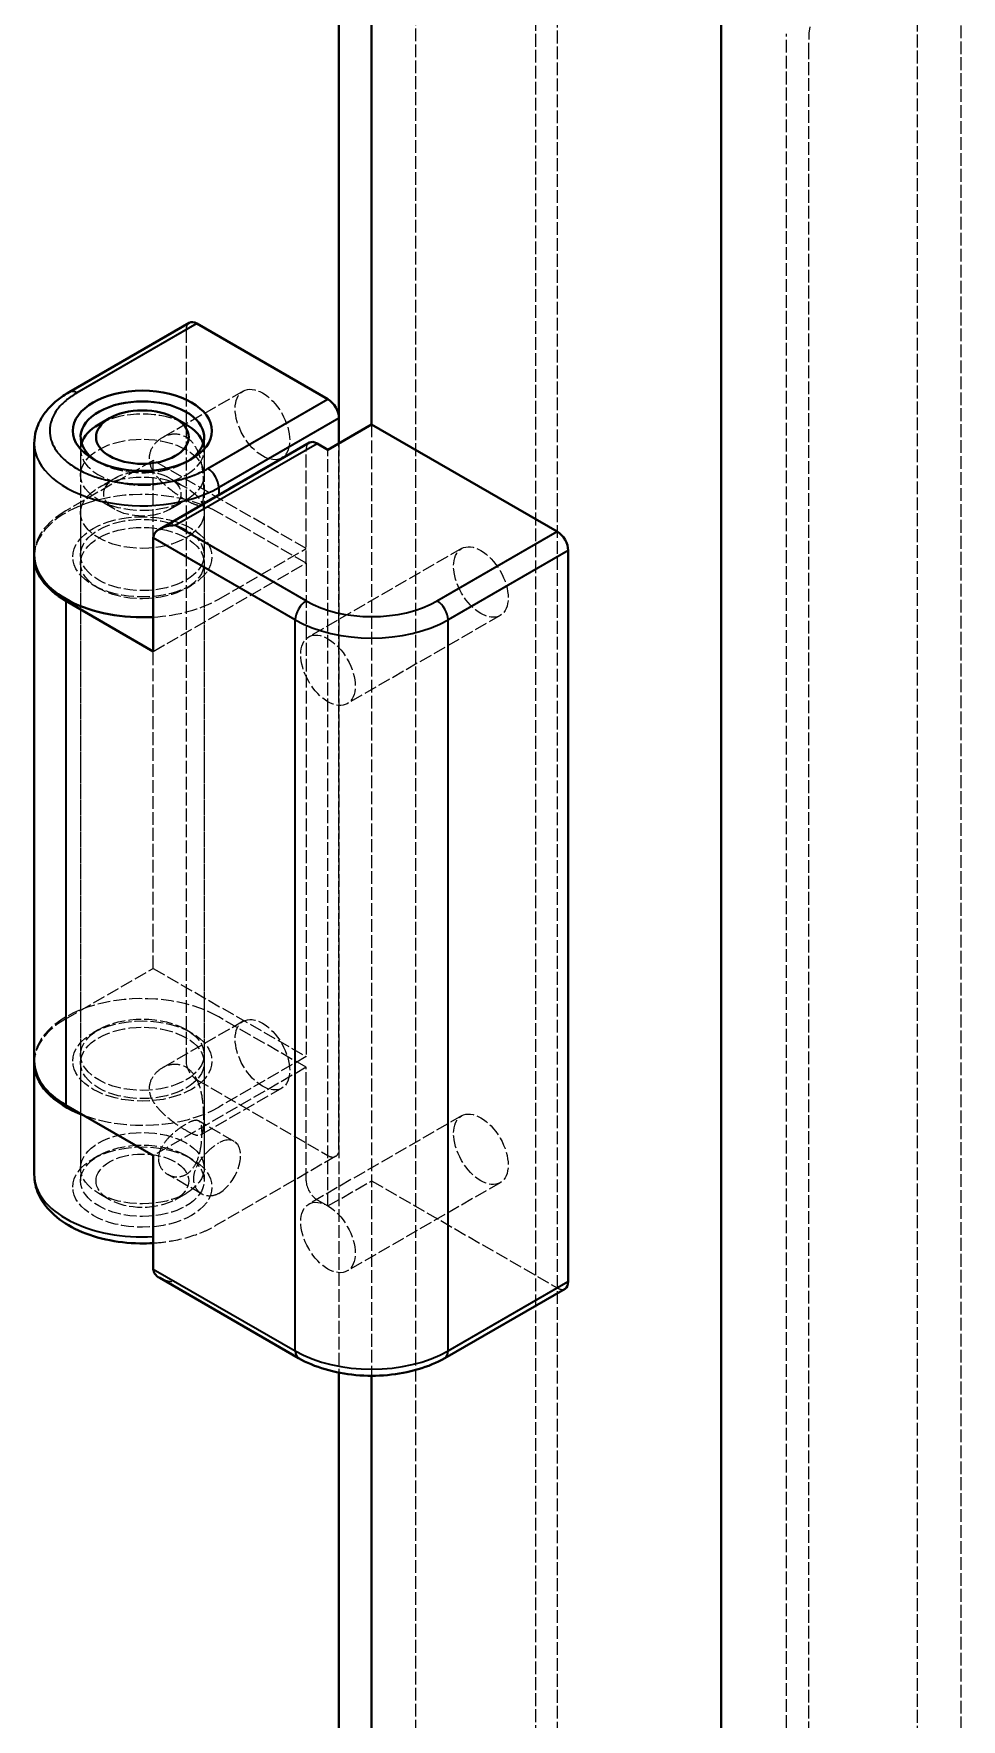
# Model space of a CAD drawing. Header units: millimetres. Extents: x 0 to 3567, y 0 to 2523.
# Drawn here: x 3177.9 to 3213.9, y 2183.4 to 2248.9 of the extents above; entities that cross this region are included whole.
import ezdxf

# ---------------------------------------------------------------- set-up
doc = ezdxf.new("R2010")
doc.units = ezdxf.units.MM
doc.header["$LTSCALE"] = 3
doc.linetypes.add('DASHED', pattern=[0.2067, 0.1654, -0.0413])
for name, color, linetype, lineweight, true_color in [('가려진 것(ISO)', 2, 'DASHED', 18, 0xffff00), ('가시적인 것(ISO)', 3, 'Continuous', 40, 0x00ff00), ('가시적인 좁은 것(ISO)', 3, 'Continuous', 35, 0x00ff00)]:
    doc.layers.add(name, color=color, linetype=linetype, lineweight=lineweight, true_color=true_color)

msp = doc.modelspace()

# ---------------------------------------------------------------- linework, layer by layer
at = {"layer": '가려진 것(ISO)'}
for p, q in [((3192.7236, 2262.152), (3192.7236, 1935.8799)), ((3197.3905, 2259.4575), (3197.3905, 1945.9228)), ((3198.239, 2258.9676), (3198.239, 1945.4329)), ((3212.2397, 1956.9455), (3212.2397, 2250.8843)), ((3213.9368, 1957.9253), (3213.9368, 2249.9045)), ((3207.1486, 1953.0264), (3207.1486, 2248.9247)), ((3207.9971, 2248.4348), (3207.9971, 1952.5365)), ((3183.8141, 2237.4121), (3183.8141, 2208.998)), ((3186.0339, 2235.0369), (3182.8893, 2233.2214)), ((3179.717, 2233.248), (3179.717, 2228.6674)), ((3184.517, 2233.248), (3184.517, 2228.6674)), ((3191.0265, 2233.7379), (3191.0265, 2196.7666)), ((3191.0265, 2233.7379), (3191.0265, 2204.344)), ((3179.717, 2232.7581), (3179.717, 2231.7783)), ((3184.517, 2232.7581), (3184.517, 2231.7783)), ((3188.481, 2228.349), (3188.481, 2232.7581)), ((3189.3295, 2203.3642), (3189.3295, 2232.7581)), ((3189.7538, 2233.003), (3189.7538, 2196.8881)), ((3189.7538, 2205.5687), (3189.7538, 2233.003)), ((3182.5413, 2232.3417), (3179.1471, 2230.3821)), ((3180.4199, 2232.2682), (3180.2078, 2232.3907)), ((3188.481, 2228.9124), (3182.5413, 2232.3417)), ((3182.5413, 2229.3288), (3182.5413, 2232.3417)), ((3183.8141, 2232.2682), (3184.0262, 2232.3907)), ((3187.5339, 2232.4388), (3184.3893, 2230.6233)), ((3181.0563, 2231.6558), (3180.4199, 2231.2884)), ((3183.1777, 2231.6558), (3183.8141, 2231.2884)), ((3181.0563, 2230.4311), (3180.4199, 2230.7985)), ((3183.1777, 2230.4311), (3183.8141, 2230.7985)), ((3179.717, 2230.3086), (3179.717, 2204.8339)), ((3184.517, 2230.3086), (3184.517, 2204.8339)), ((3188.481, 2228.349), (3185.0868, 2230.3086)), ((3185.0868, 2226.9528), (3188.481, 2228.9124)), ((3194.5192, 2228.9132), (3188.5795, 2225.4839)), ((3179.717, 2228.349), (3179.717, 2209.243)), ((3182.5413, 2224.9197), (3188.481, 2228.349)), ((3184.517, 2228.349), (3184.517, 2209.243)), ((3188.481, 2228.349), (3188.481, 2209.1695)), ((3180.4199, 2227.3692), (3180.2078, 2227.4917)), ((3183.8141, 2227.3692), (3184.0262, 2227.4917)), ((3196.0192, 2226.3151), (3190.0795, 2222.8858)), ((3182.5413, 2212.5988), (3182.5413, 2224.9197)), ((3179.1471, 2210.6392), (3182.5413, 2212.5988)), ((3182.5413, 2212.5988), (3188.481, 2209.1695)), ((3186.0339, 2210.542), (3182.8893, 2208.7265)), ((3188.481, 2208.7531), (3185.0868, 2210.7127)), ((3180.4199, 2210.2228), (3180.2078, 2210.1003)), ((3183.8141, 2210.2228), (3184.0262, 2210.1003)), ((3188.481, 2209.1695), (3185.0868, 2207.2099)), ((3179.717, 2208.9245), (3179.717, 2204.344)), ((3188.481, 2208.7531), (3182.5413, 2205.3238)), ((3184.517, 2208.9245), (3184.517, 2204.344)), ((3188.481, 2204.344), (3188.481, 2208.7531)), ((3184.2383, 2208.2632), (3189.3295, 2205.3238)), ((3187.5339, 2207.9439), (3184.3893, 2206.1284)), ((3185.6868, 2205.8731), (3184.3044, 2206.6713)), ((3194.5192, 2206.8678), (3188.5795, 2203.4385)), ((3180.4199, 2205.3238), (3180.2078, 2205.2013)), ((3183.8141, 2205.3238), (3184.0262, 2205.2013)), ((3189.6295, 2205.2941), (3184.9626, 2202.5996)), ((3184.4256, 2203.83), (3183.1044, 2204.5928)), ((3180.8442, 2203.6092), (3180.4199, 2203.8541)), ((3183.3898, 2203.6092), (3183.8141, 2203.8541)), ((3189.3295, 2203.3642), (3191.0265, 2204.344)), ((3196.0192, 2204.2697), (3190.0795, 2200.8404)), ((3191.0265, 2204.344), (3198.239, 2200.1799)), ((3188.9052, 2203.6092), (3189.3295, 2203.3642))]:
    msp.add_line(p, q, dxfattribs=at)
for centre, major_axis, start_param, end_param in [((3212.2397, 2250.8843), (3, 5.1962), 0.7853982, 2.3561945), ((3184.2383, 2237.1672), (-0.3, 0.5196), 0, 0.7853982), ((3182.117, 2232.7581), (2.4, 0), 0.7853982, 2.3561945), ((3182.117, 2232.7581), (2.4, 0), 2.9638821, 6.4608959), ((3188.9052, 2232.5131), (-0.3, 0.5196), 0, 0.7853982), ((3182.117, 2233.248), (-2.4, 0), 0.7247023, 2.4168903), ((3182.117, 2228.5939), (-4.2, 0), 3.9269908, 6.2680324), ((3182.117, 2228.6674), (-4.2, 0), 5.4977871, 6.2831853), ((3182.117, 2228.6674), (4.2, 0), 4.8135768, 5.4977871), ((3182.117, 2208.998), (-4.2, 0), 3.9269908, 6.2831853), ((3182.117, 2208.9245), (-4.2, 0), 5.4977871, 6.2680324), ((3184.2383, 2208.7531), (0.3, -0.5196), 3.9269908, 5.4977871), ((3182.117, 2208.9245), (-4.2, 0), 0.9927893, 2.3561945), ((3185.0868, 2204.8339), (0.6, 1.0392), 3.9269908, 7.0685835), ((3189.3295, 2205.8137), (0.3, -0.5196), 5.4977871, 7.0685835), ((3188.9052, 2204.0991), (0.3, -0.5196), 3.9269908, 5.4977871), ((3183.3898, 2200.9147), (0.8485, 0), 3.9269908, 4.712389), ((3198.239, 2200.6698), (0.3, -0.5196), 5.4977871, 6.2831853)]:
    msp.add_ellipse(centre, major_axis=major_axis, ratio=0.5773503, start_param=start_param, end_param=end_param, dxfattribs=at)
for centre, major_axis in [((3186.7839, 2233.7379), (-0.75, 1.299)), ((3182.117, 2231.7783), (-2.4, 0)), ((3182.117, 2230.3086), (-2.4, 0)), ((3182.117, 2231.0434), (-1.5, 0)), ((3182.117, 2228.5939), (-2.7, 0)), ((3182.117, 2228.6674), (-2.4, 0)), ((3182.117, 2228.349), (-2.4, 0)), ((3195.2692, 2227.6142), (-0.75, 1.299)), ((3189.3295, 2224.1849), (-0.75, 1.299)), ((3182.117, 2208.998), (-2.7, 0)), ((3182.117, 2209.243), (-2.4, 0)), ((3182.117, 2208.9245), (-2.4, 0)), ((3186.7839, 2209.243), (-0.75, 1.299)), ((3195.2692, 2205.5687), (-0.75, 1.299)), ((3182.117, 2204.8339), (-2.4, 0)), ((3182.117, 2204.344), (-2.4, 0)), ((3182.117, 2204.0991), (-2.7, 0)), ((3182.117, 2204.344), (-1.8, 0)), ((3189.3295, 2202.1395), (-0.75, 1.299))]:
    msp.add_ellipse(centre, major_axis=major_axis, ratio=0.5773503, dxfattribs=at)
for points, knots in [([(3183.8141, 2230.7985), (3183.6767, 2230.8778), (3183.5148, 2230.983), (3183.1893, 2231.2223), (3183.0262, 2231.3566), (3182.7514, 2231.6231), (3182.6196, 2231.7747), (3182.4335, 2232.0927), (3182.3811, 2232.2609), (3182.3811, 2232.4207), (3182.3811, 2232.5805), (3182.4335, 2232.7434), (3182.6196, 2233.0242), (3182.7514, 2233.1418), (3183.0262, 2233.3004), (3183.1893, 2233.3535), (3183.5148, 2233.3673), (3183.6767, 2233.3273), (3183.9514, 2233.1687), (3184.0772, 2233.0426), (3184.2725, 2232.7281), (3184.3428, 2232.5403), (3184.4362, 2232.169), (3184.4657, 2231.9584), (3184.4979, 2231.5515), (3184.5024, 2231.3557), (3184.5024, 2231.0361), (3184.4979, 2230.9009), (3184.4657, 2230.7088), (3184.4362, 2230.6504), (3184.3428, 2230.5965), (3184.2725, 2230.5969), (3184.0772, 2230.6583), (3183.9514, 2230.7192), (3183.8141, 2230.7985)], [1.1697274, 1.1697274, 1.1697274, 1.1697274, 1.266818, 1.266818, 1.3639085, 1.3639085, 1.4617725, 1.4617725, 1.5596365, 1.5596365, 1.5596365, 1.6575005, 1.6575005, 1.7553644, 1.7553644, 1.852455, 1.852455, 1.9495456, 1.9495456, 2.0466362, 2.0466362, 2.1437268, 2.1437268, 2.2415908, 2.2415908, 2.3394547, 2.3394547, 2.4373187, 2.4373187, 2.5351827, 2.5351827, 2.6322733, 2.6322733, 2.7293639, 2.7293639, 2.7293639, 2.7293639]), ([(3183.8141, 2206.3036), (3183.6767, 2206.3829), (3183.5148, 2206.4881), (3183.1893, 2206.7274), (3183.0262, 2206.8617), (3182.7514, 2207.1282), (3182.6196, 2207.2798), (3182.4335, 2207.5978), (3182.3811, 2207.766), (3182.3811, 2207.9258), (3182.3811, 2208.0856), (3182.4335, 2208.2485), (3182.6196, 2208.5293), (3182.7514, 2208.6469), (3183.0262, 2208.8055), (3183.1893, 2208.8586), (3183.5148, 2208.8724), (3183.6767, 2208.8324), (3183.9514, 2208.6738), (3184.0772, 2208.5477), (3184.2725, 2208.2332), (3184.3428, 2208.0454), (3184.4362, 2207.6741), (3184.4657, 2207.4635), (3184.4979, 2207.0566), (3184.5024, 2206.8608), (3184.5024, 2206.5412), (3184.4979, 2206.406), (3184.4657, 2206.2139), (3184.4362, 2206.1555), (3184.3428, 2206.1016), (3184.2725, 2206.102), (3184.0772, 2206.1634), (3183.9514, 2206.2243), (3183.8141, 2206.3036)], [1.1697274, 1.1697274, 1.1697274, 1.1697274, 1.266818, 1.266818, 1.3639085, 1.3639085, 1.4617725, 1.4617725, 1.5596365, 1.5596365, 1.5596365, 1.6575005, 1.6575005, 1.7553644, 1.7553644, 1.852455, 1.852455, 1.9495456, 1.9495456, 2.0466362, 2.0466362, 2.1437268, 2.1437268, 2.2415908, 2.2415908, 2.3394547, 2.3394547, 2.4373187, 2.4373187, 2.5351827, 2.5351827, 2.6322733, 2.6322733, 2.7293639, 2.7293639, 2.7293639, 2.7293639]), ([(3182.7382, 2205.2101), (3182.7382, 2205.3358), (3182.7737, 2205.473), (3182.9061, 2205.7376), (3183.002, 2205.8658), (3183.2067, 2206.0907), (3183.33, 2206.2033), (3183.5796, 2206.4008), (3183.7055, 2206.4859), (3183.9226, 2206.6112), (3184.0258, 2206.6584), (3184.1934, 2206.7018), (3184.2583, 2206.6979), (3184.3507, 2206.6445), (3184.3846, 2206.5913), (3184.4264, 2206.4272), (3184.4352, 2206.3156), (3184.4352, 2206.1899), (3184.4352, 2206.0642), (3184.4264, 2205.9116), (3184.3846, 2205.5946), (3184.3507, 2205.4307), (3184.2583, 2205.141), (3184.1934, 2204.9947), (3184.0258, 2204.7498), (3183.9226, 2204.6516), (3183.7055, 2204.5263), (3183.5796, 2204.4922), (3183.33, 2204.4962), (3183.2067, 2204.5338), (3183.002, 2204.652), (3182.9061, 2204.741), (3182.7737, 2204.9574), (3182.7382, 2205.0844), (3182.7382, 2205.2101)], [-0.6150249, -0.6150249, -0.6150249, -0.6150249, -0.5380418, -0.5380418, -0.4610588, -0.4610588, -0.3842856, -0.3842856, -0.3075124, -0.3075124, -0.2307393, -0.2307393, -0.1539661, -0.1539661, -0.076983, -0.076983, 0, 0, 0, 0.076983, 0.076983, 0.1539661, 0.1539661, 0.2307393, 0.2307393, 0.3075124, 0.3075124, 0.3842856, 0.3842856, 0.4610588, 0.4610588, 0.5380418, 0.5380418, 0.6150249, 0.6150249, 0.6150249, 0.6150249]), ([(3185.0868, 2203.8541), (3184.9797, 2203.7922), (3184.8594, 2203.755), (3184.6274, 2203.7479), (3184.5161, 2203.7778), (3184.3351, 2203.8823), (3184.2533, 2203.9639), (3184.1428, 2204.1687), (3184.1145, 2204.2917), (3184.1145, 2204.5393), (3184.1428, 2204.6794), (3184.2533, 2204.9569), (3184.3351, 2205.0947), (3184.5161, 2205.3366), (3184.6274, 2205.4573), (3184.8594, 2205.6649), (3184.9797, 2205.7518), (3185.0868, 2205.8137)], [-0.90954053, -0.90954053, -0.90954053, -0.90954053, -0.8337547, -0.8337547, -0.75796886, -0.75796886, -0.68216461, -0.68216461, -0.60636035, -0.60636035, -0.5305561, -0.5305561, -0.45475184, -0.45475184, -0.37896601, -0.37896601, -0.30318018, -0.30318018, -0.30318018, -0.30318018]), ([(3182.5413, 2201.9237), (3182.8112, 2201.9405), (3183.0787, 2201.9735), (3183.7699, 2202.1031), (3184.1811, 2202.2271), (3184.6959, 2202.4554), (3184.8325, 2202.5245), (3184.9626, 2202.5996)], [2.46387225, 2.46387225, 2.46387225, 2.46387225, 2.67009408, 2.67009408, 3.0113367, 3.0113367, 3.14159265, 3.14159265, 3.14159265, 3.14159265])]:
    msp.add_open_spline(points, degree=3, knots=knots, dxfattribs=at)
at = {"layer": '가시적인 것(ISO)'}
for p, q in [((3189.7538, 2263.8666), (3189.7538, 2233.003)), ((3191.0265, 2263.1318), (3191.0265, 2233.7379)), ((3204.603, 1927.0618), (3204.603, 2255.2934)), ((3183.9383, 2237.6868), (3179.2714, 2234.9923)), ((3189.3295, 2234.7177), (3184.2383, 2237.6571)), ((3180.8442, 2233.9828), (3180.4199, 2233.7379)), ((3183.3898, 2233.9828), (3183.8141, 2233.7379)), ((3189.7538, 2233.003), (3189.7538, 2233.9828)), ((3191.0265, 2233.7379), (3189.3295, 2232.7581)), ((3198.239, 2229.5737), (3191.0265, 2233.7379)), ((3177.917, 2233.003), (3177.917, 2228.6674)), ((3188.6052, 2233.0327), (3182.7898, 2229.6752)), ((3189.3295, 2232.7581), (3188.9052, 2233.003)), ((3182.5413, 2229.3288), (3182.5413, 2224.9197)), ((3198.6633, 2200.4248), (3198.6633, 2228.8389)), ((3177.917, 2208.998), (3177.917, 2228.5939)), ((3182.5413, 2224.9197), (3179.1471, 2226.8793)), ((3177.917, 2208.9245), (3177.917, 2204.5889)), ((3179.1471, 2207.2834), (3182.5413, 2205.3238)), ((3182.5413, 2205.3238), (3182.5413, 2200.9147)), ((3188.181, 2197.4557), (3182.7898, 2200.5683)), ((3198.539, 2200.1501), (3193.8721, 2197.4557)), ((3189.7538, 2196.8881), (3189.7538, 1992.953)), ((3191.0265, 2196.7666), (3191.0265, 1993.6879))]:
    msp.add_line(p, q, dxfattribs=at)
for centre, major_axis, start_param, end_param in [((3184.2383, 2237.1672), (-0.3, 0.5196), 5.4977871, 6.2831853), ((3182.117, 2233.248), (-2.4, 0), 2.4168903, 7.0078876), ((3189.3295, 2234.2278), (-0.3, 0.5196), 3.9269908, 5.4977871), ((3182.117, 2232.7581), (-2.4, 0), 5.4977871, 6.1054747), ((3182.117, 2232.7581), (2.4, 0), 0.1777106, 0.7853982), ((3188.9052, 2232.5131), (-0.3, 0.5196), 5.4977871, 6.2831853), ((3183.3898, 2229.3288), (0.8485, 0), 1.5707963, 3.1415927), ((3198.239, 2229.0838), (-0.3, 0.5196), 3.9269908, 5.4977871), ((3182.117, 2228.6674), (-4.2, 0), 0, 1.6719842), ((3182.117, 2228.5939), (-4.2, 0), 6.2680324, 7.0685835), ((3182.117, 2208.998), (-4.2, 0), 0, 0.7853982), ((3182.117, 2208.9245), (-4.2, 0), 6.2680324, 7.2759746), ((3183.3898, 2200.9147), (0.8485, 0), 3.1415927, 3.9269908), ((3198.239, 2200.6698), (0.3, -0.5196), 0, 0.7853982)]:
    msp.add_ellipse(centre, major_axis=major_axis, ratio=0.5773503, start_param=start_param, end_param=end_param, dxfattribs=at)
for centre, major_axis in [((3182.117, 2233.4929), (-2.7, 0)), ((3182.117, 2233.248), (-1.8, 0))]:
    msp.add_ellipse(centre, major_axis=major_axis, ratio=0.5773503, dxfattribs=at)
for points, knots in [([(3177.917, 2233.003), (3177.917, 2233.1663), (3177.9395, 2233.3294), (3178.0259, 2233.6444), (3178.0897, 2233.7963), (3178.251, 2234.0829), (3178.3484, 2234.2178), (3178.5706, 2234.4695), (3178.6953, 2234.5864), (3178.9672, 2234.8025), (3179.1146, 2234.9018), (3179.2714, 2234.9923)], [5.49778714, 5.49778714, 5.49778714, 5.49778714, 5.65486678, 5.65486678, 5.81194641, 5.81194641, 5.96902604, 5.96902604, 6.12610567, 6.12610567, 6.28318531, 6.28318531, 6.28318531, 6.28318531]), ([(3177.917, 2204.5889), (3177.917, 2204.3251), (3177.9766, 2204.0624), (3178.2043, 2203.5558), (3178.3805, 2203.3158), (3178.8479, 2202.858), (3179.154, 2202.6495), (3179.8602, 2202.2976), (3180.2652, 2202.1587), (3181.1184, 2201.9691), (3181.5662, 2201.9179), (3182.1911, 2201.9086), (3182.3667, 2201.9128), (3182.5413, 2201.9237)], [0.7853982, 0.7853982, 0.7853982, 0.7853982, 1.0393156, 1.0393156, 1.3180198, 1.3180198, 1.6442182, 1.6442182, 1.9887059, 1.9887059, 2.3305201, 2.3305201, 2.4638722, 2.4638722, 2.4638722, 2.4638722]), ([(3188.181, 2197.4557), (3188.4947, 2197.2746), (3188.8466, 2197.1282), (3189.5991, 2196.9068), (3189.9997, 2196.832), (3190.8178, 2196.7572), (3191.2353, 2196.7572), (3192.0534, 2196.832), (3192.454, 2196.9068), (3193.2065, 2197.1282), (3193.5584, 2197.2746), (3193.8721, 2197.4557)], [1.5707963, 1.5707963, 1.5707963, 1.5707963, 1.8849556, 1.8849556, 2.1991149, 2.1991149, 2.5132741, 2.5132741, 2.8274334, 2.8274334, 3.1415927, 3.1415927, 3.1415927, 3.1415927])]:
    msp.add_open_spline(points, degree=3, knots=knots, dxfattribs=at)
at = {"layer": '가시적인 좁은 것(ISO)'}
for p, q in [((3184.2383, 2237.6571), (3179.5714, 2234.9626)), ((3184.6626, 2232.0232), (3189.3295, 2234.7177)), ((3189.7538, 2233.9828), (3185.0868, 2231.2884)), ((3183.3898, 2229.8187), (3188.9052, 2233.003)), ((3185.0868, 2231.2884), (3185.0868, 2231.0014)), ((3188.0567, 2226.1445), (3182.5413, 2229.3288)), ((3188.481, 2226.8793), (3183.3898, 2229.8187)), ((3193.5721, 2226.8793), (3198.239, 2229.5737)), ((3198.6633, 2228.8389), (3193.9964, 2226.1445)), ((3179.1471, 2226.8793), (3179.1471, 2207.2834)), ((3188.0567, 2197.7304), (3188.0567, 2226.1445)), ((3193.9964, 2197.7304), (3193.9964, 2226.1445)), ((3182.5413, 2200.9147), (3188.0567, 2197.7304)), ((3193.9964, 2197.7304), (3198.6633, 2200.4248))]:
    msp.add_line(p, q, dxfattribs=at)
for centre, major_axis, start_param, end_param in [((3179.5714, 2234.4727), (-0.3, 0.5196), 5.4977871, 6.2831853), ((3182.117, 2233.003), (-4.2, 0), 0, 2.3561945), ((3184.6626, 2231.5333), (-0.3, 0.5196), 3.9269908, 5.4977871), ((3188.481, 2226.3894), (0.3, 0.5196), 0.7853982, 2.3561945), ((3191.0265, 2228.349), (-3.6, 0), 0.7853982, 2.3561945), ((3193.5721, 2226.3894), (-0.3, 0.5196), 3.9269908, 5.4977871), ((3191.0265, 2227.8591), (-4.2, 0), 0.7853982, 2.3561945), ((3182.117, 2204.5889), (-4.2, 0), 0, 1.6719842), ((3188.481, 2197.9753), (-0.3, -0.5196), 5.4977871, 6.2831853), ((3191.0265, 2199.445), (4.2, 0), 3.9269908, 5.4977871), ((3193.5721, 2197.9753), (0.3, -0.5196), 0, 0.7853982)]:
    msp.add_ellipse(centre, major_axis=major_axis, ratio=0.5773503, start_param=start_param, end_param=end_param, dxfattribs=at)
for points, knots in [([(3179.5714, 2234.9626), (3179.4254, 2234.8783), (3179.293, 2234.7875), (3179.1743, 2234.6902), (3179.1664, 2234.6837), (3179.159, 2234.6776), (3179.1507, 2234.6707), (3179.035, 2234.5736), (3178.9344, 2234.4715), (3178.8489, 2234.3646), (3178.8366, 2234.3493), (3178.8252, 2234.3345), (3178.8131, 2234.3184), (3178.7407, 2234.2218), (3178.6814, 2234.1228), (3178.6352, 2234.0212), (3178.6198, 2233.9874), (3178.6061, 2233.9539), (3178.5934, 2233.9188), (3178.5425, 2233.7785), (3178.517, 2233.6363), (3178.517, 2233.4929), (3178.517, 2233.3675), (3178.5365, 2233.2431), (3178.5755, 2233.1198), (3178.581, 2233.1022), (3178.5872, 2233.0842), (3178.5934, 2233.067), (3178.637, 2232.9468), (3178.6985, 2232.8298), (3178.778, 2232.716), (3178.7893, 2232.6997), (3178.8015, 2232.6829), (3178.8131, 2232.6674), (3178.9, 2232.5515), (3179.0043, 2232.4411), (3179.1261, 2232.3361), (3179.1342, 2232.3291), (3179.1429, 2232.3217), (3179.1507, 2232.3152), (3179.2753, 2232.2105), (3179.4159, 2232.113), (3179.5714, 2232.0232)], [0, 0, 0, 0, 0.05859375, 0.05859375, 0.05859375, 0.0625, 0.0625, 0.0625, 0.1171875, 0.1171875, 0.1171875, 0.125, 0.125, 0.125, 0.171875, 0.171875, 0.171875, 0.1875, 0.1875, 0.1875, 0.25, 0.25, 0.25, 0.3046875, 0.3046875, 0.3046875, 0.3125, 0.3125, 0.3125, 0.3671875, 0.3671875, 0.3671875, 0.375, 0.375, 0.375, 0.43359375, 0.43359375, 0.43359375, 0.4375, 0.4375, 0.4375, 0.5, 0.5, 0.5, 0.5]), ([(3179.5714, 2232.0232), (3179.7172, 2231.939), (3179.8745, 2231.8626), (3180.0432, 2231.794), (3180.0545, 2231.7894), (3180.0651, 2231.7851), (3180.0771, 2231.7803), (3180.2453, 2231.7135), (3180.422, 2231.6555), (3180.6073, 2231.6061), (3180.6337, 2231.599), (3180.6593, 2231.5924), (3180.6872, 2231.5854), (3180.8545, 2231.5436), (3181.0261, 2231.5094), (3181.202, 2231.4827), (3181.2606, 2231.4738), (3181.3186, 2231.4659), (3181.3793, 2231.4586), (3181.6224, 2231.4292), (3181.8687, 2231.4145), (3182.117, 2231.4145), (3182.3343, 2231.4145), (3182.5497, 2231.4257), (3182.7633, 2231.4482), (3182.7938, 2231.4514), (3182.8249, 2231.455), (3182.8547, 2231.4586), (3183.0629, 2231.4837), (3183.2655, 2231.5192), (3183.4627, 2231.5651), (3183.4908, 2231.5717), (3183.5201, 2231.5787), (3183.5468, 2231.5854), (3183.7476, 2231.6356), (3183.9388, 2231.6958), (3184.1206, 2231.7661), (3184.1328, 2231.7708), (3184.1456, 2231.7758), (3184.1569, 2231.7803), (3184.3381, 2231.8523), (3184.5067, 2231.9332), (3184.6626, 2232.0232)], [0.5, 0.5, 0.5, 0.5, 0.55859375, 0.55859375, 0.55859375, 0.5625, 0.5625, 0.5625, 0.6171875, 0.6171875, 0.6171875, 0.625, 0.625, 0.625, 0.671875, 0.671875, 0.671875, 0.6875, 0.6875, 0.6875, 0.75, 0.75, 0.75, 0.8046875, 0.8046875, 0.8046875, 0.8125, 0.8125, 0.8125, 0.8671875, 0.8671875, 0.8671875, 0.875, 0.875, 0.875, 0.93359375, 0.93359375, 0.93359375, 0.9375, 0.9375, 0.9375, 1, 1, 1, 1])]:
    msp.add_open_spline(points, degree=3, knots=knots, dxfattribs=at)

doc.saveas('drawing.dxf')
